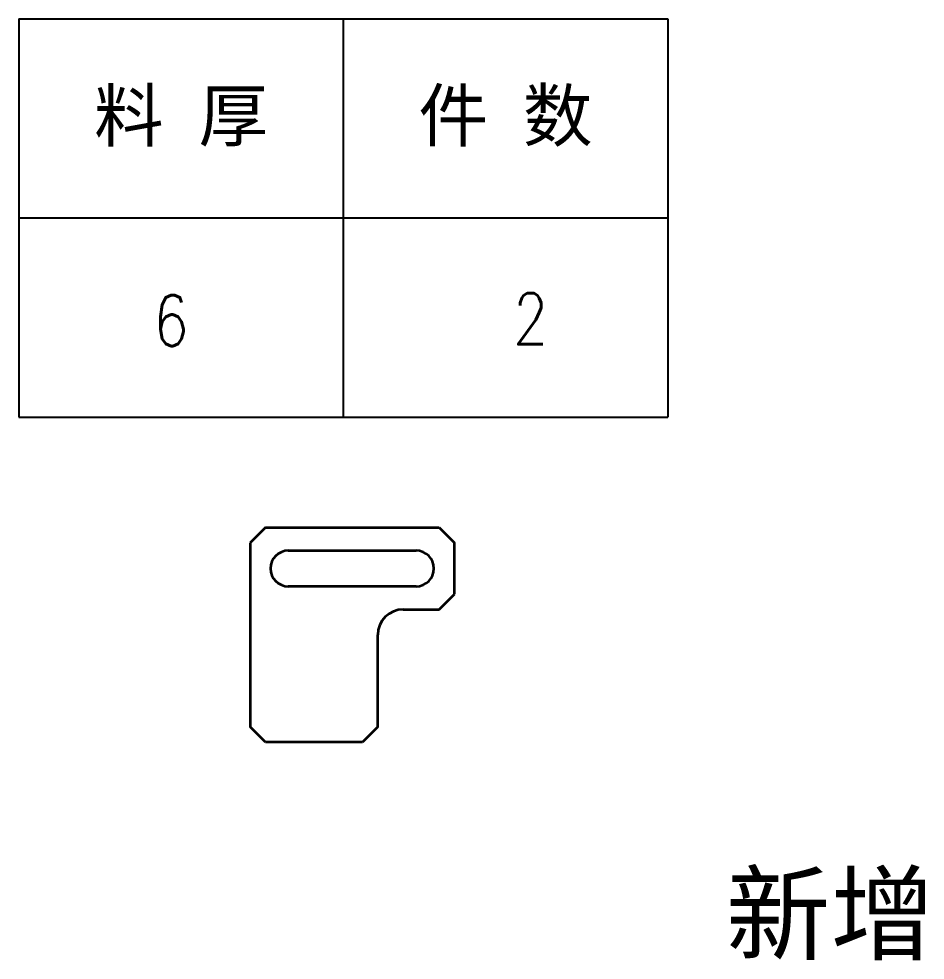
# Model space of a CAD drawing. Header units: millimetres. Extents: x 211185 to 278544, y -66649 to -45228.
# Drawn here: x 211258.5 to 211435.9, y -45412.6 to -45228.3 of the extents above; entities that cross this region are included whole.
import ezdxf
from ezdxf.enums import TextEntityAlignment as Align

# ---------------------------------------------------------------- set-up
doc = ezdxf.new("R2010")
doc.units = ezdxf.units.MM
doc.layers.add('SOLID LINE', color=7, linetype='Continuous', lineweight=30)
doc.layers.add('word_dim', color=253, linetype='Continuous')
doc.styles.add('DIM', font='txt.shx', dxfattribs={"width": 0.8, "bigfont": 'bigfont.shx'})
doc.styles.get("Standard").update_dxf_attribs({"font": 'romans.shx', "bigfont": 'bigfont.shx'})

# ---------------------------------------------------------------- blocks, each defined once
blk = doc.blocks.new('*T785')
at = {"color": 0, "linetype": 'ByBlock', "lineweight": -2, "transparency": 16777216}
for p, q in [((0, 0), (127, 0)), ((0, 0), (0, -78)), ((63.5, 0), (63.5, -78)), ((127, 0), (127, -78)), ((0, -39), (127, -39)), ((0, -78), (127, -78))]:
    blk.add_line(p, q, dxfattribs=at)
at = {"color": 0, "transparency": 16777216, "char_height": 10, "width": 60.5, "attachment_point": 5}
for s, insert in [('{\\fSimSun|b0|i0|c134|p2;料 厚}', (31.75, -19.5)), ('{\\fSimSun|b0|i0|c134|p2;件 数}', (95.25, -19.5))]:
    blk.add_mtext(s, dxfattribs=dict(at, insert=insert))
blk = doc.blocks.new('拆图参数')
blk.add_blockref('*T785', (-63.5, 78))
at = {"style": 'DIM', "width": 0.8}
blk.add_attdef('1', text='', height=10, dxfattribs=at).set_placement((36.65, 19.27), align=Align.MIDDLE_CENTER)
blk.add_attdef('6', text='', height=10, dxfattribs=at).set_placement((-37.13, 18.91), align=Align.MIDDLE_LEFT)

msp = doc.modelspace()

# ---------------------------------------------------------------- linework, layer by layer
at = {"color": 7, "lineweight": 35, "ltscale": 0.106066}
for p, q in [((211306.712, -45327.941), (211303.712, -45330.941)), ((211340.712, -45327.941), (211343.712, -45330.941)), ((211340.712, -45343.941), (211343.712, -45340.941))]:
    msp.add_line(p, q, dxfattribs=at)
at = {"color": 7, "lineweight": 35}
for p, q in [((211306.712, -45327.941), (211340.712, -45327.941)), ((211303.712, -45330.941), (211303.712, -45366.941)), ((211311.212, -45332.441), (211336.212, -45332.441)), ((211336.212, -45339.441), (211311.212, -45339.441)), ((211328.712, -45366.941), (211328.712, -45348.941)), ((211306.712, -45369.941), (211303.712, -45366.941)), ((211328.712, -45366.941), (211325.712, -45369.941)), ((211325.712, -45369.941), (211306.712, -45369.941))]:
    msp.add_line(p, q, dxfattribs=at)
at = {"color": 7, "lineweight": 35, "ltscale": 0.25}
msp.add_line((211343.712, -45340.941), (211343.712, -45330.941), dxfattribs=at)
at = {"color": 7, "lineweight": 35, "ltscale": 0.175}
msp.add_line((211333.712, -45343.941), (211340.712, -45343.941), dxfattribs=at)
at = {"color": 7, "lineweight": 35}
for centre, radius, start, end in [((211311.212, -45335.941), 3.5, 90, 270), ((211336.212, -45335.941), 3.5, 270, 90), ((211333.712, -45348.941), 5, 90, 180)]:
    msp.add_arc(centre, radius, start, end, dxfattribs=at)

# ---------------------------------------------------------------- block references
at = {"layer": 'word_dim', "ltscale": 5}
msp.add_blockref('拆图参数', (211321.966, -45306.304), dxfattribs=at).add_auto_attribs({'1': '2', '6': '6'})

# ---------------------------------------------------------------- texts
at = {"layer": 'SOLID LINE', "ltscale": 0.5, "insert": (211417.298, -45404.354), "char_height": 15, "width": 115.62832, "attachment_point": 5}
msp.add_mtext('\\pt90;{\\fSimHei|b0|i0|c134|p2;\\C6;新增}', dxfattribs=at)

doc.saveas('drawing.dxf')
